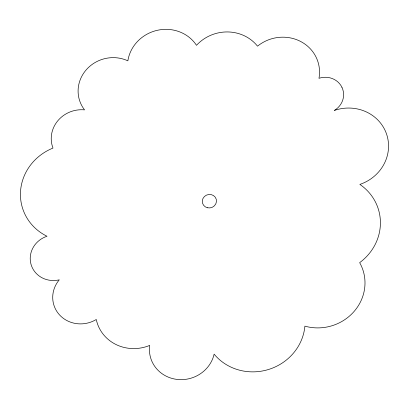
<?xml version="1.0" encoding="UTF-8"?>
<svg xmlns="http://www.w3.org/2000/svg" width="409" height="409" viewBox="0 0 409 409"><rect width="100%" height="100%" fill="white"/><g stroke="black" fill="none" stroke-linecap="round" stroke-linejoin="round"><path stroke-width="0.61" d="M207.527 207.777A7.137 6.728 -17 0 0 216.243 199.244A7.137 6.728 -17 0 0 204.367 196.565A7.137 6.728 -17 0 0 207.527 207.777M341.955 87.347A18.993 17.904 -17 0 0 318.979 78.308A38.114 35.926 -17 0 0 300.702 41.503A38.114 35.926 -17 0 0 257.522 46.171A39.622 37.352 -17 0 0 196.499 45.312A37.434 35.286 -17 0 0 157.255 30.317A37.434 35.286 -17 0 0 127.864 60.839A34.177 32.219 -17 0 0 86.376 69.658A34.177 32.219 -17 0 0 84.556 109.873A29.499 27.807 -17 0 0 52.991 148.078A51.345 48.4 -17 0 0 20.537 191.279A51.345 48.4 -17 0 0 47.009 236.254A24.034 22.653 -17 0 0 31.018 264.326A24.034 22.653 -17 0 0 59.274 279.828A28.881 27.224 -17 0 0 59.688 315.073A28.881 27.224 -17 0 0 96.273 319.495A39.678 37.403 -17 0 0 149.704 345.411A32.889 31.002 -17 0 0 176.494 379.342A32.889 31.002 -17 0 0 214.127 354.148A50.915 47.996 -17 0 0 268.57 369.475A50.915 47.996 -17 0 0 304.894 326.137A45.982 43.344 -17 0 0 354.209 311.321A45.982 43.344 -17 0 0 359.664 262.65A51.452 48.502 -17 0 0 359.854 184.413A41.508 39.126 -17 0 0 386.541 134.014A41.508 39.126 -17 0 0 334.378 110.42A18.993 17.904 -17 0 0 341.955 87.347"/></g></svg>
